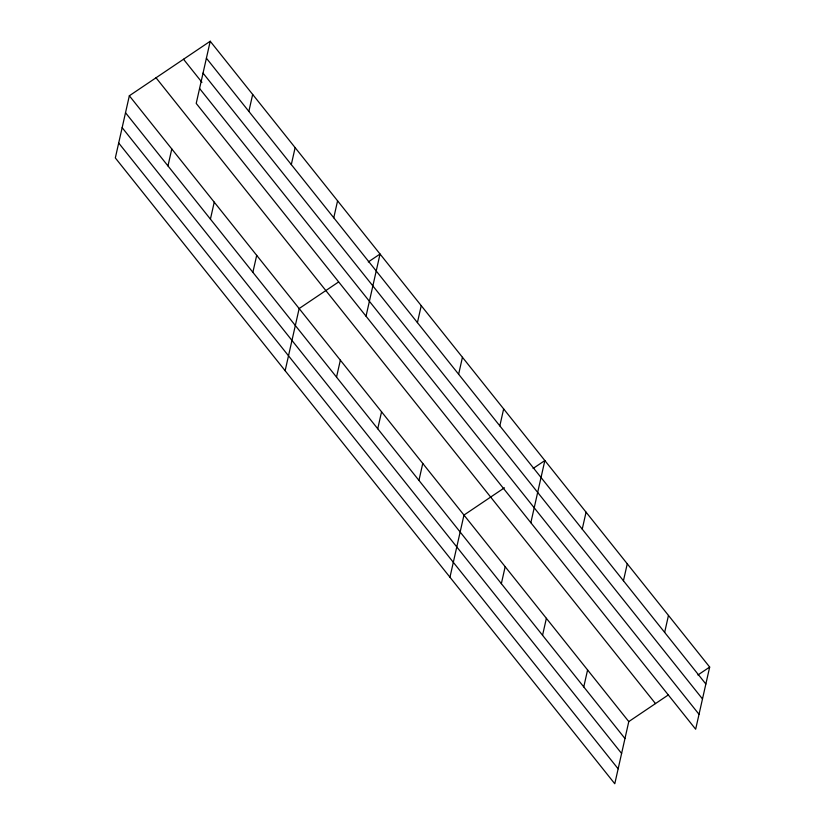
<?xml version="1.0" encoding="UTF-8"?>
<svg xmlns="http://www.w3.org/2000/svg" width="825" height="825" viewBox="0 0 825 825"><rect width="100%" height="100%" fill="white"/><g stroke="black" fill="none" stroke-linecap="round" stroke-linejoin="round"><path stroke-width="1.24" d="M210.22 41.25L196.216 103.414L695.661 729.228L709.675 667.064L210.22 41.25L129.339 95.772L115.325 157.936L614.78 783.75L628.784 721.586L668.167 695.042M167.97 165.918L171.786 148.964M210.427 219.11L214.242 202.156M248.851 111.396L252.677 94.442M252.873 272.312L256.699 255.358M291.308 164.598L295.133 147.634M285.141 370.714L299.145 308.55L338.539 282.006M333.764 217.79L337.58 200.836M336.528 377.128L340.354 360.174M366.032 316.192L380.036 254.028L368.29 261.948M377.737 428.763L381.562 411.809M417.419 322.616L421.245 305.662M418.945 480.397L422.761 463.433M458.628 374.241L462.443 357.287M449.955 577.232L463.97 515.068L504.415 487.812M499.826 425.875L503.652 408.922M501.353 583.657L505.168 566.703M530.846 522.71L544.851 460.546L533.105 468.466M542.561 635.281L546.377 618.327M582.233 529.134L586.059 512.181M583.76 686.916L587.586 669.962M623.442 580.759L627.268 563.805M664.651 632.393L668.467 615.44M697.929 674.984L709.675 667.064M206.405 58.204L705.849 684.018M203.043 73.126L702.488 698.94M183.532 59.245L201.95 82.325M199.578 88.492L699.023 714.316M156.028 77.777L655.483 703.591M129.339 95.772L628.784 721.586M125.513 112.726L624.968 738.54M122.152 127.648L621.607 753.462M118.687 143.014L618.142 768.828"/></g></svg>
